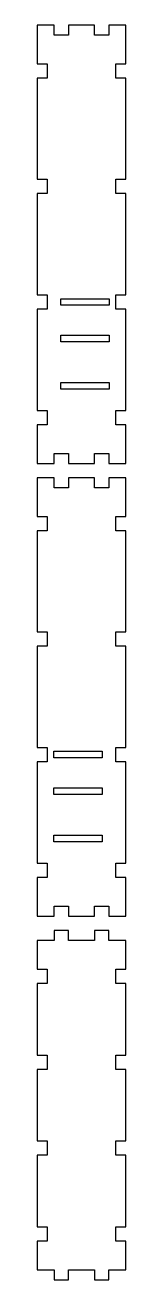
# Model space of a CAD drawing. Header units: metres. Extents: x -76 to 76, y -742 to 76.
# Drawn here: x -15.5 to 15.5, y -361.5 to 76.5 of the extents above; entities that cross this region are included whole.
import ezdxf

# ---------------------------------------------------------------- set-up
doc = ezdxf.new("R2010")
doc.units = ezdxf.units.M

msp = doc.modelspace()

# ---------------------------------------------------------------- linework, layer by layer
for p, q in [((-9.5, 76.5), (-15.5, 76.5)), ((-15.5, 76.5), (-15.5, 63)), ((-9.5, 73), (-9.5, 76.5)), ((4.5, 76.5), (-4.5, 76.5)), ((-4.5, 76.5), (-4.5, 73)), ((4.5, 73), (4.5, 76.5)), ((15.5, 76.5), (9.5, 76.5)), ((9.5, 76.5), (9.5, 73)), ((15.5, 63), (15.5, 76.5)), ((-4.5, 73), (-9.5, 73)), ((9.5, 73), (4.5, 73)), ((-15.5, 63), (-12, 63)), ((-12, 63), (-12, 58)), ((12, 58), (12, 63)), ((12, 63), (15.5, 63)), ((-12, 58), (-15.5, 58)), ((-15.5, 58), (-15.5, 22.6667)), ((15.5, 58), (12, 58)), ((15.5, 22.6667), (15.5, 58)), ((-15.5, 22.6667), (-12, 22.6667)), ((-12, 22.6667), (-12, 17.6667)), ((12, 17.6667), (12, 22.6667)), ((12, 22.6667), (15.5, 22.6667)), ((-12, 17.6667), (-15.5, 17.6667)), ((-15.5, 17.6667), (-15.5, -17.6667)), ((15.5, 17.6667), (12, 17.6667)), ((15.5, -17.6667), (15.5, 17.6667)), ((-15.5, -17.6667), (-12, -17.6667)), ((-12, -17.6667), (-12, -22.6667)), ((-7.25586, -21.2959), (-7.25586, -18.9941)), ((-7.25586, -18.9941), (9.6377, -18.9941)), ((9.6377, -21.2959), (-7.25586, -21.2959)), ((9.6377, -18.9941), (9.6377, -21.2959)), ((12, -22.6667), (12, -17.6667)), ((12, -17.6667), (15.5, -17.6667)), ((-12, -22.6667), (-15.5, -22.6667)), ((-15.5, -22.6667), (-15.5, -58)), ((15.5, -22.6667), (12, -22.6667)), ((15.5, -58), (15.5, -22.6667)), ((-7.25586, -34.0264), (-7.25586, -31.7236)), ((-7.25586, -31.7236), (9.6377, -31.7236)), ((9.6377, -34.0264), (-7.25586, -34.0264)), ((9.6377, -31.7236), (9.6377, -34.0264)), ((-7.25586, -50.583), (-7.25586, -48.2812)), ((-7.25586, -48.2812), (9.6377, -48.2812)), ((9.6377, -50.583), (-7.25586, -50.583)), ((9.6377, -48.2812), (9.6377, -50.583)), ((-15.5, -58), (-12, -58)), ((-12, -58), (-12, -63)), ((12, -63), (12, -58)), ((12, -58), (15.5, -58)), ((-12, -63), (-15.5, -63)), ((-15.5, -63), (-15.5, -76.5)), ((15.5, -63), (12, -63)), ((15.5, -76.5), (15.5, -63)), ((-9.5, -73), (-4.5, -73)), ((-9.5, -76.5), (-9.5, -73)), ((-4.5, -73), (-4.5, -76.5)), ((4.5, -76.5), (4.5, -73)), ((4.5, -73), (9.5, -73)), ((9.5, -73), (9.5, -76.5)), ((-15.5, -76.5), (-9.5, -76.5)), ((-4.5, -76.5), (4.5, -76.5)), ((9.5, -76.5), (15.5, -76.5)), ((-9.5, -81.5), (-15.5, -81.5)), ((-15.5, -81.5), (-15.5, -95)), ((-9.5, -85), (-9.5, -81.5)), ((4.5, -81.5), (-4.5, -81.5)), ((-4.5, -81.5), (-4.5, -85)), ((4.5, -85), (4.5, -81.5)), ((15.5, -81.5), (9.5, -81.5)), ((9.5, -81.5), (9.5, -85)), ((15.5, -95), (15.5, -81.5)), ((-4.5, -85), (-9.5, -85)), ((9.5, -85), (4.5, -85)), ((-15.5, -95), (-12, -95)), ((-12, -95), (-12, -100)), ((12, -100), (12, -95)), ((12, -95), (15.5, -95)), ((-12, -100), (-15.5, -100)), ((-15.5, -100), (-15.5, -135.333)), ((15.5, -100), (12, -100)), ((15.5, -135.333), (15.5, -100)), ((-15.5, -135.333), (-12, -135.333)), ((-12, -135.333), (-12, -140.333)), ((12, -140.333), (12, -135.333)), ((12, -135.333), (15.5, -135.333)), ((-12, -140.333), (-15.5, -140.333)), ((-15.5, -140.333), (-15.5, -175.667)), ((15.5, -140.333), (12, -140.333)), ((15.5, -175.667), (15.5, -140.333)), ((-15.5, -175.667), (-12, -175.667)), ((-12, -175.667), (-12, -180.667)), ((-9.6377, -179.296), (-9.6377, -176.994)), ((-9.6377, -176.994), (7.25586, -176.994)), ((7.25586, -179.296), (-9.6377, -179.296)), ((7.25586, -176.994), (7.25586, -179.296)), ((12, -180.667), (12, -175.667)), ((12, -175.667), (15.5, -175.667)), ((-12, -180.667), (-15.5, -180.667)), ((-15.5, -180.667), (-15.5, -216)), ((15.5, -180.667), (12, -180.667)), ((15.5, -216), (15.5, -180.667)), ((-9.6377, -192.026), (-9.6377, -189.724)), ((-9.6377, -189.724), (7.25586, -189.724)), ((7.25586, -192.026), (-9.6377, -192.026)), ((7.25586, -189.724), (7.25586, -192.026)), ((-9.6377, -208.583), (-9.6377, -206.281)), ((-9.6377, -206.281), (7.25586, -206.281)), ((7.25586, -208.583), (-9.6377, -208.583)), ((7.25586, -206.281), (7.25586, -208.583)), ((-15.5, -216), (-12, -216)), ((-12, -216), (-12, -221)), ((12, -221), (12, -216)), ((12, -216), (15.5, -216)), ((-12, -221), (-15.5, -221)), ((-15.5, -221), (-15.5, -234.5)), ((15.5, -221), (12, -221)), ((15.5, -234.5), (15.5, -221)), ((-9.5, -231), (-4.5, -231)), ((-9.5, -234.5), (-9.5, -231)), ((-4.5, -231), (-4.5, -234.5)), ((4.5, -234.5), (4.5, -231)), ((4.5, -231), (9.5, -231)), ((9.5, -231), (9.5, -234.5)), ((-15.5, -234.5), (-9.5, -234.5)), ((-4.5, -234.5), (4.5, -234.5)), ((9.5, -234.5), (15.5, -234.5)), ((-4.5, -239.5), (-9.5, -239.5)), ((-9.5, -239.5), (-9.5, -243)), ((-4.5, -243), (-4.5, -239.5)), ((9.5, -239.5), (4.5, -239.5)), ((4.5, -239.5), (4.5, -243)), ((9.5, -243), (9.5, -239.5)), ((-9.5, -243), (-15.5, -243)), ((-15.5, -243), (-15.5, -253)), ((4.5, -243), (-4.5, -243)), ((15.5, -243), (9.5, -243)), ((15.5, -253), (15.5, -243)), ((-15.5, -253), (-12, -253)), ((-12, -253), (-12, -258)), ((12, -258), (12, -253)), ((12, -253), (15.5, -253)), ((-12, -258), (-15.5, -258)), ((-15.5, -258), (-15.5, -283)), ((15.5, -258), (12, -258)), ((15.5, -283), (15.5, -258)), ((-15.5, -283), (-12, -283)), ((-12, -283), (-12, -288)), ((12, -288), (12, -283)), ((12, -283), (15.5, -283)), ((-12, -288), (-15.5, -288)), ((-15.5, -288), (-15.5, -313)), ((15.5, -288), (12, -288)), ((15.5, -313), (15.5, -288)), ((-15.5, -313), (-12, -313)), ((-12, -313), (-12, -318)), ((12, -318), (12, -313)), ((12, -313), (15.5, -313)), ((-12, -318), (-15.5, -318)), ((-15.5, -318), (-15.5, -343)), ((15.5, -318), (12, -318)), ((15.5, -343), (15.5, -318)), ((-15.5, -343), (-12, -343)), ((-12, -343), (-12, -348)), ((12, -348), (12, -343)), ((12, -343), (15.5, -343)), ((-12, -348), (-15.5, -348)), ((-15.5, -348), (-15.5, -358)), ((15.5, -348), (12, -348)), ((15.5, -358), (15.5, -348)), ((-15.5, -358), (-9.5, -358)), ((-9.5, -358), (-9.5, -361.5)), ((-4.5, -358), (4.5, -358)), ((-4.5, -361.5), (-4.5, -358)), ((4.5, -358), (4.5, -361.5)), ((9.5, -361.5), (9.5, -358)), ((9.5, -358), (15.5, -358)), ((-9.5, -361.5), (-4.5, -361.5)), ((4.5, -361.5), (9.5, -361.5))]:
    msp.add_line(p, q)

doc.saveas('drawing.dxf')
